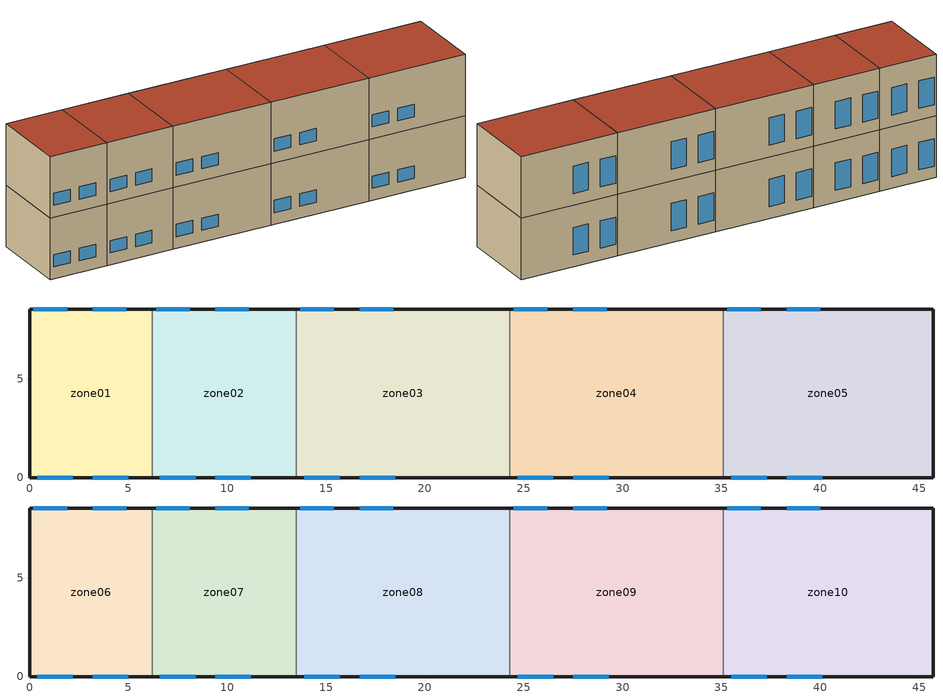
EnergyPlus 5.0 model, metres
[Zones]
zone01
 floor ground (GROUND_FLOOR): 6.2,8.5 6.2,0 0,0 0,8.5 z0
 wall outside (EXT_WALL): 6.2,8.5 0,8.5 0,0 6.2,0 z0:6.5
 wall to zone02 (ADJ_WALL): 6.2,0 6.2,8.5 z0:6.5
 window (EXT_WINDOW1): 0.4,0 2.2,0 / 3.2,0 5,0 z1.25:2.55; 1.9,8.5 0.2,8.5 / 4.9,8.5 3.2,8.5 z1.25:4.15
 ceiling to zone06 (ADJ_CEILING): 0,8.5 0,0 6.2,0 6.2,8.5 z6.5
zone02
 floor ground (GROUND_FLOOR): 13.5,8.5 13.5,0 6.2,0 6.2,8.5 z0
 wall outside (EXT_WALL): 13.5,8.5 6.2,8.5 / 6.2,0 13.5,0 z0:6.5
 wall to zone03 (ADJ_WALL): 13.5,0 13.5,8.5 z0:6.5
 wall to zone01 (ADJ_WALL): 6.2,8.5 6.2,0 z0:6.5
 window (EXT_WINDOW1): 6.6,0 8.4,0 / 9.4,0 11.2,0 z1.25:2.55; 8.1,8.5 6.4,8.5 / 11.1,8.5 9.4,8.5 z1.25:4.15
 ceiling to zone07 (ADJ_CEILING): 6.2,8.5 6.2,0 13.5,0 13.5,8.5 z6.5
zone03
 floor ground (GROUND_FLOOR): 24.3,8.5 24.3,0 13.5,0 13.5,8.5 z0
 wall outside (EXT_WALL): 24.3,8.5 13.5,8.5 / 13.5,0 24.3,0 z0:6.5
 wall to zone04 (ADJ_WALL): 24.3,0 24.3,8.5 z0:6.5
 wall to zone02 (ADJ_WALL): 13.5,8.5 13.5,0 z0:6.5
 window (EXT_WINDOW1): 13.9,0 15.7,0 / 16.7,0 18.5,0 z1.25:2.55; 15.4,8.5 13.7,8.5 / 18.4,8.5 16.7,8.5 z1.25:4.15
 ceiling to zone08 (ADJ_CEILING): 13.5,8.5 13.5,0 24.3,0 24.3,8.5 z6.5
zone04
 floor ground (GROUND_FLOOR): 35.1,8.5 35.1,0 24.3,0 24.3,8.5 z0
 wall outside (EXT_WALL): 35.1,8.5 24.3,8.5 / 24.3,0 35.1,0 z0:6.5
 wall to zone05 (ADJ_WALL): 35.1,0 35.1,8.5 z0:6.5
 wall to zone03 (ADJ_WALL): 24.3,8.5 24.3,0 z0:6.5
 window (EXT_WINDOW1): 24.7,0 26.5,0 / 27.5,0 29.3,0 z1.25:2.55; 26.2,8.5 24.5,8.5 / 29.2,8.5 27.5,8.5 z1.25:4.15
 ceiling to zone09 (ADJ_CEILING): 24.3,8.5 24.3,0 35.1,0 35.1,8.5 z6.5
zone05
 floor ground (GROUND_FLOOR): 45.7,8.5 45.7,0 35.1,0 35.1,8.5 z0
 wall outside (EXT_WALL): 35.1,0 45.7,0 45.7,8.5 35.1,8.5 z0:6.5
 wall to zone04 (ADJ_WALL): 35.1,8.5 35.1,0 z0:6.5
 window (EXT_WINDOW1): 35.5,0 37.3,0 / 38.3,0 40.1,0 z1.25:2.55; 37,8.5 35.3,8.5 / 40,8.5 38.3,8.5 z1.25:4.15
 ceiling to zone10 (ADJ_CEILING): 35.1,8.5 35.1,0 45.7,0 45.7,8.5 z6.5
zone06
 floor to zone01 (ADJ_CEILING): 6.2,8.5 6.2,0 0,0 0,8.5 z6.5
 wall outside (EXT_WALL): 6.2,8.5 0,8.5 0,0 6.2,0 z6.5:13
 wall to zone07 (ADJ_WALL): 6.2,0 6.2,8.5 z6.5:13
 window (EXT_WINDOW1): 0.4,0 2.2,0 / 3.2,0 5,0 z7.75:9.05; 1.9,8.5 0.2,8.5 / 4.9,8.5 3.2,8.5 z7.75:10.65
 roof outside (EXT_ROOF): 0,8.5 0,0 6.2,0 6.2,8.5 z13
zone07
 floor to zone02 (ADJ_CEILING): 13.5,8.5 13.5,0 6.2,0 6.2,8.5 z6.5
 wall outside (EXT_WALL): 13.5,8.5 6.2,8.5 / 6.2,0 13.5,0 z6.5:13
 wall to zone08 (ADJ_WALL): 13.5,0 13.5,8.5 z6.5:13
 wall to zone06 (ADJ_WALL): 6.2,8.5 6.2,0 z6.5:13
 window (EXT_WINDOW1): 6.6,0 8.4,0 / 9.4,0 11.2,0 z7.75:9.05; 8.1,8.5 6.4,8.5 / 11.1,8.5 9.4,8.5 z7.75:10.65
 roof outside (EXT_ROOF): 6.2,8.5 6.2,0 13.5,0 13.5,8.5 z13
zone08
 floor to zone03 (ADJ_CEILING): 24.3,8.5 24.3,0 13.5,0 13.5,8.5 z6.5
 wall outside (EXT_WALL): 24.3,8.5 13.5,8.5 / 13.5,0 24.3,0 z6.5:13
 wall to zone09 (ADJ_WALL): 24.3,0 24.3,8.5 z6.5:13
 wall to zone07 (ADJ_WALL): 13.5,8.5 13.5,0 z6.5:13
 window (EXT_WINDOW1): 13.9,0 15.7,0 / 16.7,0 18.5,0 z7.75:9.05; 15.4,8.5 13.7,8.5 / 18.4,8.5 16.7,8.5 z7.75:10.65
 roof outside (EXT_ROOF): 13.5,8.5 13.5,0 24.3,0 24.3,8.5 z13
zone09
 floor to zone04 (ADJ_CEILING): 35.1,8.5 35.1,0 24.3,0 24.3,8.5 z6.5
 wall outside (EXT_WALL): 35.1,8.5 24.3,8.5 / 24.3,0 35.1,0 z6.5:13
 wall to zone10 (ADJ_WALL): 35.1,0 35.1,8.5 z6.5:13
 wall to zone08 (ADJ_WALL): 24.3,8.5 24.3,0 z6.5:13
 window (EXT_WINDOW1): 24.7,0 26.5,0 / 27.5,0 29.3,0 z7.75:9.05; 26.2,8.5 24.5,8.5 / 29.2,8.5 27.5,8.5 z7.75:10.65
 roof outside (EXT_ROOF): 24.3,8.5 24.3,0 35.1,0 35.1,8.5 z13
zone10
 floor to zone05 (ADJ_CEILING): 45.7,8.5 45.7,0 35.1,0 35.1,8.5 z6.5
 wall outside (EXT_WALL): 35.1,0 45.7,0 45.7,8.5 35.1,8.5 z6.5:13
 wall to zone09 (ADJ_WALL): 35.1,8.5 35.1,0 z6.5:13
 window (EXT_WINDOW1): 35.5,0 37.3,0 / 38.3,0 40.1,0 z7.75:9.05; 37,8.5 35.3,8.5 / 40,8.5 38.3,8.5 z7.75:10.65
 roof outside (EXT_ROOF): 35.1,8.5 35.1,0 45.7,0 45.7,8.5 z13
[Building]
TRNSYS18: North Axis {deg}=0; Terrain=City; Loads Convergence Tolerance Value=0; Temperature Convergence Tolerance Value {deltaC}=0; Solar Distribution=FullInteriorAndExterior; Maximum Number of Warmup Days=0
[Site:Location]
not used: Latitude {deg}=0; Longitude {deg}=0; Time Zone {hr}=0; Elevation {m}=0
[Construction]
GROUND_FLOOR; EXT_WALL; EXT_ROOF; ADJ_WALL; ADJ_CEILING; EXT_WINDOW1: 
[WindowProperty:ShadingControl]
ESHADE=0; ISHADE=INPUT 1*MAX_ISHADE : SHADECNTRL=ISHADE_INTERNAL
[SurfaceProperty:OtherSideCoefficients]
BOUNDARY=IDENTICAL; BOUNDARY=INPUT 1*TBOUNDARY; BOUNDARY=INPUT 1*TBOUNDARY_2; BOUNDARY=INPUT 1*TBOUNDARY_3; BOUNDARY=INPUT 1*TGROUND; BOUNDARY=20; BOUNDARY=15
[Zone] Multiplier=1
zone01; zone02; zone03; zone04; zone05; zone06; zone07; zone08; zone09; zone10
